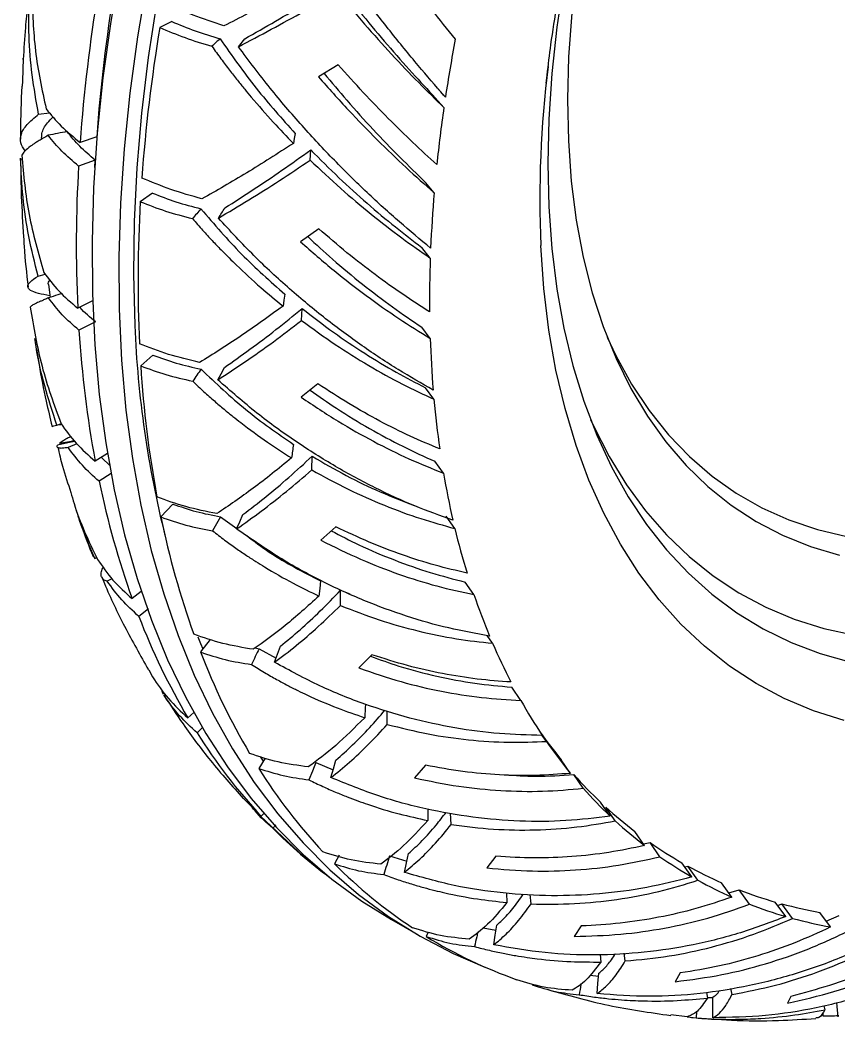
# Model space of a CAD drawing. Header units: millimetres. Extents: x 0 to 597, y 0 to 420.
# Drawn here: x 338.27 to 344.98, y 75.96 to 84.15 of the extents above; entities that cross this region are included whole.
import ezdxf

# ---------------------------------------------------------------- set-up
doc = ezdxf.new("R2010")
doc.units = ezdxf.units.MM

msp = doc.modelspace()

# ---------------------------------------------------------------- linework, layer by layer
at = {"color": 7, "linetype": 'Continuous', "lineweight": 25}
for p, q in [((339.5159, 84.1358), (339.4177, 84.0867)), ((340.0619, 83.9298), (340.1137, 83.9947)), ((338.2999, 83.836), (338.295, 83.6468)), ((338.3007, 83.8267), (338.2999, 83.836)), ((340.8783, 83.7826), (340.717, 83.6836)), ((338.295, 83.6468), (338.2924, 83.6071)), ((342.5812, 83.6312), (342.5895, 83.6977)), ((341.7565, 83.5166), (341.6861, 83.596)), ((341.7439, 83.4313), (341.6736, 83.5113)), ((338.4263, 83.3772), (338.5156, 83.3895)), ((338.9015, 83.1933), (338.7658, 83.1473)), ((340.6491, 83.0019), (340.6533, 83.0857)), ((338.2782, 83.0171), (338.2809, 83.0058)), ((338.8893, 83.0025), (338.7534, 82.9536)), ((338.8861, 82.9429), (338.8893, 83.0025)), ((341.6641, 82.7349), (341.5943, 82.8189)), ((339.3591, 82.7312), (339.2587, 82.6619)), ((340.7194, 82.4392), (340.5698, 82.3336)), ((341.6324, 82.2006), (341.5627, 82.2877)), ((338.4214, 82.0534), (338.4802, 82.0678)), ((338.5064, 81.9837), (338.5199, 81.8789)), ((338.8682, 81.8492), (338.7464, 81.7907)), ((340.5784, 81.6892), (340.5833, 81.7875)), ((338.8924, 81.6778), (338.7565, 81.6099)), ((341.6318, 81.5433), (341.5621, 81.6342)), ((338.3955, 81.5432), (338.3977, 81.5293)), ((339.3622, 81.4066), (339.2618, 81.3182)), ((340.713, 81.1705), (340.5765, 81.0611)), ((341.6625, 81.045), (341.5927, 81.1388)), ((338.5757, 80.8335), (338.6054, 80.8439)), ((338.7385, 80.6804), (338.6688, 80.6503)), ((338.9896, 80.6), (338.8893, 80.5378)), ((339.0109, 80.5013), (338.9399, 80.5692)), ((340.6616, 80.4664), (340.6657, 80.5781)), ((341.7411, 80.4398), (341.6708, 80.5371)), ((339.0203, 80.4364), (338.9218, 80.3734)), ((339.5252, 80.1876), (339.4271, 80.0817)), ((339.9164, 80.0834), (340.0487, 79.9875)), ((341.8338, 79.9872), (341.7629, 80.0872)), ((340.8591, 80.0012), (340.7369, 79.8908)), ((338.8793, 79.7566), (338.8863, 79.7415)), ((338.8863, 79.7415), (338.8973, 79.7464)), ((339.0267, 79.5766), (338.9882, 79.5556)), ((341.99, 79.4457), (341.9182, 79.5488)), ((339.2669, 79.4704), (339.1917, 79.413)), ((340.8972, 79.3572), (340.8987, 79.4812)), ((340.8987, 79.4812), (340.9738, 79.4513)), ((339.3257, 79.3307), (339.2461, 79.2682)), ((339.8303, 79.0793), (339.7513, 78.9765)), ((342.1428, 79.0476), (342.0994, 79.1106)), ((340.1989, 79.0096), (340.2315, 79.0035)), ((340.2315, 79.0035), (340.3697, 78.9247)), ((340.3577, 78.892), (340.4056, 79.0229)), ((341.1548, 78.9539), (341.048, 78.8456)), ((339.3279, 78.8311), (339.3587, 78.7723)), ((342.3736, 78.5805), (342.2996, 78.6886)), ((339.4587, 78.6119), (339.4515, 78.6229)), ((339.6957, 78.482), (339.6479, 78.4382)), ((341.2805, 78.3834), (341.2783, 78.4937)), ((339.7686, 78.3587), (339.7229, 78.3158)), ((342.5835, 78.2446), (342.5496, 78.2942)), ((340.2821, 78.1081), (340.2282, 78.0241)), ((340.2434, 78.1162), (340.2655, 78.0833)), ((340.6956, 78.0726), (340.8367, 78.0113)), ((342.7799, 77.9834), (342.7036, 78.095)), ((341.5945, 78.0491), (341.5037, 77.9458)), ((342.8844, 77.8609), (342.8074, 77.9733)), ((340.1026, 77.7778), (340.2488, 77.6323)), ((343.1055, 77.6327), (343.0273, 77.7464)), ((340.1999, 77.6734), (340.5952, 77.3017)), ((343.1473, 77.5938), (343.0688, 77.7078)), ((340.2692, 77.6544), (340.2488, 77.6323)), ((341.8042, 77.5638), (341.7987, 77.6573)), ((340.3669, 77.5611), (340.343, 77.5346)), ((343.387, 77.3928), (343.3071, 77.5079)), ((343.3772, 77.4069), (343.4319, 77.4166)), ((343.5125, 77.301), (343.4319, 77.4166)), ((340.8859, 77.3134), (340.8483, 77.2429)), ((341.2997, 77.3087), (341.4408, 77.2646)), ((342.1695, 77.3044), (342.0952, 77.2088)), ((343.7744, 77.1354), (343.6923, 77.252)), ((343.716, 77.2182), (343.7409, 77.2247)), ((343.8233, 77.108), (343.7409, 77.2247)), ((344.1016, 76.971), (344.0176, 77.0885)), ((342.2575, 77.0028), (342.2603, 76.9266)), ((344.0778, 77.0042), (344.1608, 77.0296)), ((344.2457, 76.9117), (344.1608, 77.0296)), ((342.458, 76.9144), (342.4499, 76.992)), ((344.5432, 76.8118), (344.4566, 76.9303)), ((344.4774, 76.9019), (344.5115, 76.915)), ((344.5984, 76.7964), (344.5115, 76.915)), ((344.9098, 76.7262), (344.8211, 76.8451)), ((341.3137, 76.7866), (341.5322, 76.6605)), ((344.874, 76.7741), (344.98, 76.8197)), ((341.6153, 76.6843), (341.5997, 76.6483)), ((342.0667, 76.7197), (342.1701, 76.6988)), ((342.8687, 76.7342), (342.8108, 76.6492)), ((343.0231, 76.4998), (343.0286, 76.4392)), ((343.2292, 76.4478), (343.2194, 76.5106)), ((343.6784, 76.3497), (343.6367, 76.2776)), ((342.9402, 76.3318), (343.0104, 76.3247)), ((343.8947, 76.1906), (343.9016, 76.1448)), ((344.1027, 76.1732), (344.0923, 76.222)), ((343.9009, 76.1495), (343.9454, 76.1492)), ((344.583, 76.1583), (344.5568, 76.1014)), ((343.8129, 76.0341), (343.8088, 75.9813)), ((344.8456, 76.0265), (344.8457, 75.9981)), ((344.8553, 76.0811), (344.8623, 76.0491)), ((343.7362, 75.9914), (343.602, 76.0062)), ((343.7365, 75.9916), (343.8088, 75.9813))]:
    msp.add_line(p, q, dxfattribs=at)
at = {"color": 7, "linetype": 'Continuous', "lineweight": 25, "flags": 128}
for points in [[(339.0954, 84.6029), (339.0162, 84.1365), (338.9532, 83.6758), (338.9067, 83.2217), (338.8767, 82.7753), (338.8633, 82.3373), (338.8665, 81.9086), (338.8863, 81.4901), (338.9226, 81.0826), (338.9755, 80.687), (339.0448, 80.3039), (339.1303, 79.9342), (339.2318, 79.5786), (339.3493, 79.2378), (339.4824, 78.9124), (339.6309, 78.6033), (339.7945, 78.3108), (339.9728, 78.0357), (340.1656, 77.7784), (340.3723, 77.5395), (340.5927, 77.3195), (340.8263, 77.1187), (341.0726, 76.9377), (341.3137, 76.7866)], [(339.3139, 84.4768), (339.2346, 84.0103), (339.1717, 83.5496), (339.1252, 83.0956), (339.0952, 82.6491), (339.0818, 82.2111), (339.085, 81.7825), (339.1048, 81.364), (339.1411, 80.9565), (339.194, 80.5608), (339.2632, 80.1777), (339.3487, 79.808), (339.4503, 79.4524), (339.5678, 79.1116), (339.7009, 78.7863), (339.8494, 78.4771), (340.013, 78.1847), (340.1913, 77.9095), (340.3841, 77.6523), (340.5908, 77.4134), (340.8112, 77.1933), (341.0448, 76.9926), (341.2911, 76.8115), (341.5496, 76.6505), (341.8198, 76.5099), (342.0792, 76.3983)], [(342.7263, 84.4753), (342.6687, 84.0895), (342.6274, 83.7101), (342.6026, 83.3382), (342.5943, 82.9748), (342.6025, 82.621), (342.6273, 82.2777), (342.6685, 81.9459), (342.726, 81.6266), (342.7997, 81.3206), (342.8894, 81.0289), (342.9947, 80.7523), (343.1155, 80.4915), (343.2513, 80.2472), (343.4018, 80.0203), (343.5666, 79.8113), (343.7451, 79.6208), (343.9369, 79.4493), (344.1415, 79.2974), (344.3581, 79.1655), (344.5864, 79.0539), (344.8255, 78.9629), (345.0749, 78.8929)], [(339.3934, 84.301), (339.3222, 83.8405), (339.2673, 83.3862), (339.2289, 82.939), (339.2071, 82.4998), (339.2018, 82.0694), (339.2132, 81.6488)], [(342.7904, 84.2059), (342.7645, 83.8479), (342.7553, 83.4984), (342.7627, 83.1585), (342.7869, 82.8293), (342.8277, 82.5117), (342.885, 82.2069), (342.9587, 81.9157), (343.0484, 81.6391), (343.1539, 81.378), (343.2749, 81.1331), (343.411, 80.9052), (343.5617, 80.6952), (343.7266, 80.5035), (343.9052, 80.3309), (344.0969, 80.1778), (344.3012, 80.0448), (344.5172, 79.9322), (344.7445, 79.8405), (344.9822, 79.7698)], [(340.5263, 83.2198), (340.519, 83.1792), (340.5118, 83.1385)], [(345.022, 78.4153), (344.7708, 78.4958), (344.5301, 78.5971), (344.3005, 78.719), (344.0826, 78.861), (343.8771, 79.0229), (343.6845, 79.2041), (343.5052, 79.4042), (343.3399, 79.6227), (343.1889, 79.8589), (343.0526, 80.1123), (342.9314, 80.3821), (342.8257, 80.6676), (342.7357, 80.968), (342.6616, 81.2826), (342.6037, 81.6105), (342.5622, 81.9508), (342.537, 82.3026), (342.537, 82.3026)], [(340.4423, 81.9038), (340.4345, 81.8555), (340.4268, 81.8072)], [(343.0813, 81.5517), (343.1512, 81.4032), (343.2799, 81.1693), (343.4235, 80.953), (343.5815, 80.7548), (343.7535, 80.5755), (343.9388, 80.4155), (344.1369, 80.2755), (344.3471, 80.1559), (344.5688, 80.0569), (344.8013, 79.9791), (345.0438, 79.9225)], [(339.8928, 81.2039), (339.9198, 81.2542), (339.9468, 81.3045)], [(342.9438, 80.8789), (342.9679, 80.8264), (343.0958, 80.5775), (343.2385, 80.3455), (343.3956, 80.1311), (343.5666, 79.935), (343.7511, 79.7576), (343.9485, 79.5996), (344.1583, 79.4613), (344.3799, 79.3432), (344.6125, 79.2456), (344.8556, 79.1688), (345.1085, 79.113)], [(338.7224, 80.6996), (338.6647, 80.6871), (338.5821, 80.6693)], [(338.597, 80.6851), (338.6798, 80.6997), (338.7173, 80.7063)], [(339.9164, 80.0834), (339.8831, 80.026), (339.8497, 79.9686)], [(340.0472, 79.9841), (340.0731, 80.0424), (340.0991, 80.1007)], [(340.7335, 79.5583), (340.7275, 79.4963), (340.7214, 79.4343)], [(339.7291, 79.1012), (339.7516, 79.0457), (339.7697, 79.0025)], [(340.6956, 78.0726), (340.6676, 78.0014), (340.6396, 77.9301)], [(340.8185, 77.9489), (340.8394, 78.0205), (340.8604, 78.0921)], [(341.4205, 77.1732), (341.4375, 77.2498), (341.4545, 77.3265)], [(342.152, 76.5799), (342.1643, 76.6604), (342.1765, 76.741)], [(342.9989, 76.1806), (343.0055, 76.2638), (343.0122, 76.3469)], [(343.9445, 75.9831), (343.945, 76.0675), (343.9454, 76.152)], [(344.9705, 75.9912), (344.9642, 76.0756), (344.9618, 76.1086)]]:
    msp.add_lwpolyline(points, dxfattribs=at)
at = {"color": 7, "linetype": 'Continuous', "lineweight": 25}
for centre, radius, start, end in [((352.357, 82.1531), 13.6275, 170.60173, 175.81626), ((352.3011, 82.2131), 13.4354, 170.60186, 175.816), ((352.8623, 81.8614), 13.6275, 170.60173, 175.81626), ((354.5146, 81.5835), 12.9037, 169.24598, 171.38409), ((351.2967, 82.6789), 8.7677, 172.8553, 182.45987), ((353.6186, 81.7158), 11.998, 171.77966, 174.02408), ((349.9835, 82.3045), 11.2489, 176.69183, 182.61796), ((350.4888, 82.0128), 11.2489, 176.69183, 182.61796), ((352.4644, 81.8248), 10.8386, 175.18334, 177.58445), ((351.5526, 81.8598), 9.926, 178.03267, 180.57883), ((347.7571, 82.18), 9.0186, 183.62409, 190.49148), ((347.7246, 81.9959), 8.5185, 182.3354, 194.03372), ((350.4201, 81.8352), 8.7932, 181.90212, 184.6637), ((348.2624, 81.8883), 9.0186, 183.62409, 190.49148), ((349.5962, 81.764), 7.9661, 185.17871, 188.12717), ((345.8807, 81.8108), 7.1058, 191.67058, 199.72135), ((348.6161, 81.6109), 6.974, 189.66721, 192.88994), ((346.386, 81.5191), 7.1058, 191.67058, 199.72135), ((347.9397, 81.4524), 6.2793, 193.49416, 196.94913), ((347.1874, 81.211), 5.489, 198.76035, 202.53962), ((344.4846, 81.2918), 5.6158, 201.12049, 210.53969), ((344.9899, 81.0001), 5.6158, 201.12049, 210.53969), ((346.6946, 81.0034), 4.9543, 203.25135, 207.29825), ((346.1958, 80.7351), 4.3877, 209.41061, 213.80026), ((343.6126, 80.7644), 4.5963, 212.19055, 222.95679), ((345.8012, 80.627), 4.0008, 215.22512, 219.26268), ((345.905, 80.5376), 4.0361, 214.61841, 219.25995), ((344.1179, 80.4727), 4.5963, 212.19055, 222.95679), ((345.5635, 80.425), 3.6888, 221.65488, 226.56316), ((345.6574, 80.3276), 3.7113, 221.65414, 226.56122), ((345.4482, 80.302), 3.5201, 227.47377, 232.5381), ((345.541, 80.2038), 3.5415, 227.475, 232.53825), ((343.2382, 80.4167), 4.0851, 224.8697, 233.58575), ((345.3899, 80.2245), 3.4232, 235.11041, 240.26855), ((345.4831, 80.1269), 3.4451, 235.11124, 240.26644), ((343.721, 80.0998), 4.0514, 224.84147, 236.55351), ((345.3945, 80.2346), 3.4342, 241.21572, 246.36194), ((345.4834, 80.1287), 3.4468, 241.20874, 246.36625), ((345.4407, 80.3515), 3.56, 248.92942, 253.95287), ((345.5326, 80.2523), 3.5799, 248.93051, 253.9552), ((345.4888, 80.5272), 3.7421, 254.86018, 259.72125), ((345.5807, 80.4273), 3.7614, 254.86064, 259.72502), ((343.6713, 80.0366), 3.9714, 238.5578, 250.42603)]:
    msp.add_arc(centre, radius, start, end, dxfattribs=at)
for points, knots in [([(342.5895, 83.6977), (342.5992, 83.7807), (342.6218, 83.9723), (342.671, 84.28), (342.735, 84.6186), (342.8114, 84.9621), (342.8994, 85.3092), (342.999, 85.6589), (343.1099, 86.0099), (343.2315, 86.3611), (343.3634, 86.7107), (343.5042, 87.0561), (343.6516, 87.3927), (343.8005, 87.7111), (343.9361, 87.9847), (344.0614, 88.2258), (344.1867, 88.4585), (344.2794, 88.6211), (344.3295, 88.7092)], [0, 0, 0, 0, 0.052531, 0.121296, 0.190146, 0.25906, 0.328004, 0.396936, 0.465791, 0.534475, 0.602843, 0.670613, 0.737207, 0.801118, 0.859235, 0.900416, 0.946044, 1, 1, 1, 1]), ([(341.7437, 83.5315), (341.6745, 83.6115), (341.5314, 83.7769), (341.3042, 84.0552), (341.0702, 84.3566), (340.8367, 84.6772), (340.6042, 85.0176), (340.4568, 85.2598), (340.3819, 85.3828)], [0, 0, 0, 0, 0.158, 0.326625, 0.494358, 0.660057, 0.827342, 1, 1, 1, 1]), ([(341.0152, 85.0848), (341.0866, 84.982), (341.2266, 84.7804), (341.4363, 84.4988), (341.6411, 84.2338), (341.772, 84.0721), (341.8375, 83.9912)], [0, 0, 0, 0, 0.255317, 0.500298, 0.75016, 1, 1, 1, 1]), ([(340.7505, 84.5324), (340.6122, 84.4552), (340.3353, 84.3005), (340.0734, 84.1668), (339.9424, 84.0998)], [0, 0, 0, 0, 0.4995731, 1, 1, 1, 1]), ([(340.0619, 83.9298), (340.1511, 83.9768), (340.328, 84.0697), (340.6001, 84.2198), (340.7821, 84.3262), (340.8725, 84.379)], [0, 0, 0, 0, 0.339381, 0.6723349, 1, 1, 1, 1]), ([(340.1137, 83.9947), (340.1973, 84.0423), (340.3631, 84.1365), (340.6184, 84.2878), (340.7894, 84.3946), (340.8742, 84.4476)], [0, 0, 0, 0, 0.339023, 0.671989, 1, 1, 1, 1]), ([(340.8725, 84.379), (340.9465, 84.2898), (341.0941, 84.1118), (341.3175, 83.8648), (341.5361, 83.6353), (341.6756, 83.4983), (341.7439, 83.4313)], [0, 0, 0, 0, 0.25064, 0.500173, 0.755314, 1, 1, 1, 1]), ([(340.8742, 84.4476), (340.9422, 84.3603), (341.0779, 84.1858), (341.283, 83.9425), (341.4836, 83.7153), (341.6111, 83.5783), (341.6736, 83.5113)], [0, 0, 0, 0, 0.250452, 0.500002, 0.755257, 1, 1, 1, 1]), ([(338.4263, 83.3772), (338.4068, 83.4846), (338.3682, 83.6974), (338.343, 84.0161), (338.3469, 84.2258), (338.3489, 84.3298)], [0, 0, 0, 0, 0.339375, 0.672335, 1, 1, 1, 1]), ([(338.3724, 84.3735), (338.3768, 84.2142), (338.3856, 83.8953), (338.4539, 83.579), (338.488, 83.4207)], [0, 0, 0, 0, 0.499581, 1, 1, 1, 1]), ([(338.3355, 84.2731), (338.3292, 84.2112), (338.3139, 84.0616), (338.3055, 83.9136), (338.3006, 83.8267)], [0, 0, 0, 0, 0.4134715, 1, 1, 1, 1]), ([(339.9424, 84.0998), (339.8569, 84.1286), (339.6854, 84.1862), (339.5303, 84.2549), (339.4525, 84.2894)], [0, 0, 0, 0, 0.498258, 1, 1, 1, 1]), ([(339.5159, 84.1358), (339.5787, 84.1096), (339.7043, 84.0572), (339.8423, 84.0154), (339.9113, 83.9945)], [0, 0, 0, 0, 0.49999, 1, 1, 1, 1]), ([(339.4177, 84.0867), (339.4855, 84.0583), (339.6211, 84.0015), (339.7701, 83.956), (339.8445, 83.9333)], [0, 0, 0, 0, 0.5003625, 1, 1, 1, 1]), ([(339.9113, 83.9945), (339.9002, 83.9843), (339.8779, 83.9639), (339.8557, 83.9435), (339.8445, 83.9333)], [0, 0, 0, 0, 0.500001, 1, 1, 1, 1]), ([(339.9113, 83.9945), (340.0083, 83.8571), (340.2021, 83.5823), (340.4183, 83.3406), (340.5263, 83.2198)], [0, 0, 0, 0, 0.499985, 1, 1, 1, 1]), ([(339.8445, 83.9333), (339.8692, 83.899), (339.9166, 83.8331), (339.9867, 83.7407), (340.0515, 83.658), (340.1109, 83.5847), (340.2076, 83.4686), (340.3395, 83.3178), (340.4566, 83.1959), (340.5118, 83.1385)], [0, 0, 0, 0, 0.120096, 0.230134, 0.330168, 0.420239, 0.500393, 0.764719, 1, 1, 1, 1]), ([(341.6355, 82.2816), (341.5508, 82.3515), (341.3811, 82.4916), (341.1157, 82.7333), (340.8482, 82.996), (340.5817, 83.2815), (340.3164, 83.5903), (340.1476, 83.8155), (340.0619, 83.9298)], [0, 0, 0, 0, 0.166042, 0.333059, 0.499189, 0.6633, 0.828994, 1, 1, 1, 1]), ([(341.6858, 82.965), (341.6211, 83.0243), (341.4916, 83.1431), (341.2894, 83.3414), (341.0844, 83.5527), (340.947, 83.706), (340.8783, 83.7826)], [0, 0, 0, 0, 0.249917, 0.499821, 0.749981, 1, 1, 1, 1]), ([(340.717, 83.6836), (340.7989, 83.5914), (340.9594, 83.4107), (341.2003, 83.1645), (341.4363, 82.937), (341.5882, 82.8022), (341.6641, 82.7349)], [0, 0, 0, 0, 0.255322, 0.500306, 0.750162, 1, 1, 1, 1]), ([(340.7626, 83.7116), (340.8245, 83.6374), (340.9589, 83.4764), (341.1675, 83.2484), (341.385, 83.0222), (341.5245, 82.8866), (341.5943, 82.8189)], [0, 0, 0, 0, 0.219223, 0.475959, 0.737982, 1, 1, 1, 1]), ([(338.2889, 83.6072), (338.283, 83.4821), (338.2761, 83.3365), (338.278, 83.194), (338.2783, 83.1738)], [0, 0, 0, 0, 0.858538, 1, 1, 1, 1]), ([(338.488, 83.4207), (338.5266, 83.3734), (338.604, 83.2786), (338.7118, 83.1911), (338.7658, 83.1473)], [0, 0, 0, 0, 0.498255, 1, 1, 1, 1]), ([(338.3158, 83.0774), (338.3012, 83.0997), (338.2714, 83.145), (338.279, 83.216), (338.3233, 83.2921), (338.3916, 83.3485), (338.4263, 83.3772)], [0, 0, 0, 0, 0.24078, 0.489577, 0.740758, 1, 1, 1, 1]), ([(338.4512, 83.1723), (338.4509, 83.1884), (338.4504, 83.2315), (338.4814, 83.2917), (338.5285, 83.3389), (338.5453, 83.3557)], [0, 0, 0, 0, 0.277657, 0.743628, 1, 1, 1, 1]), ([(338.6591, 83.2359), (338.6334, 83.2307), (338.582, 83.2204), (338.5306, 83.2101), (338.5049, 83.2049)], [0, 0, 0, 0, 0.5000004, 1, 1, 1, 1]), ([(338.8893, 83.0025), (338.8455, 83.0393), (338.7581, 83.113), (338.6921, 83.1949), (338.6591, 83.2359)], [0, 0, 0, 0, 0.5, 1, 1, 1, 1]), ([(338.5049, 83.2049), (338.4909, 83.1971), (338.4642, 83.1821), (338.4304, 83.1619), (338.4024, 83.1443), (338.3795, 83.1291), (338.3464, 83.1055), (338.3106, 83.0758), (338.2948, 83.053), (338.2874, 83.0422)], [0, 0, 0, 0, 0.120096, 0.230145, 0.33017, 0.420233, 0.500392, 0.764722, 1, 1, 1, 1]), ([(338.7534, 82.9536), (338.7061, 82.9934), (338.6117, 83.0728), (338.5405, 83.1609), (338.5049, 83.2049)], [0, 0, 0, 0, 0.500372, 1, 1, 1, 1]), ([(340.5118, 83.1385), (340.3831, 83.056), (340.1255, 82.8908), (339.8842, 82.7533), (339.7634, 82.6845)], [0, 0, 0, 0, 0.499578, 1, 1, 1, 1]), ([(339.9517, 82.611), (340.0285, 82.6599), (340.1807, 82.7569), (340.4164, 82.9156), (340.5747, 83.0293), (340.6533, 83.0857)], [0, 0, 0, 0, 0.339016, 0.671987, 1, 1, 1, 1]), ([(340.6533, 83.0857), (340.7304, 83.0085), (340.8843, 82.8543), (341.1172, 82.6451), (341.3454, 82.4537), (341.4913, 82.3423), (341.5627, 82.2877)], [0, 0, 0, 0, 0.2504488, 0.4999974, 0.7552539, 1, 1, 1, 1]), ([(338.4214, 82.0534), (338.3944, 82.1609), (338.3408, 82.3739), (338.2936, 82.6966), (338.2833, 82.9108), (338.2782, 83.0171)], [0, 0, 0, 0, 0.3393752, 0.6723363, 1, 1, 1, 1]), ([(338.2785, 83.0058), (338.2796, 82.9049), (338.282, 82.692), (338.2957, 82.484), (338.3029, 82.3746)], [0, 0, 0, 0, 0.473807, 1, 1, 1, 1]), ([(338.2874, 83.0422), (338.3026, 82.88), (338.3331, 82.5553), (338.4236, 82.2396), (338.4689, 82.0816)], [0, 0, 0, 0, 0.4995751, 1, 1, 1, 1]), ([(339.8978, 82.5278), (339.9801, 82.5763), (340.1433, 82.6726), (340.3956, 82.8312), (340.5651, 82.9453), (340.6491, 83.0019)], [0, 0, 0, 0, 0.33938, 0.672335, 1, 1, 1, 1]), ([(340.6491, 83.0019), (340.7324, 82.9234), (340.8987, 82.7668), (341.1503, 82.5559), (341.3969, 82.3643), (341.555, 82.2544), (341.6324, 82.2006)], [0, 0, 0, 0, 0.250636, 0.500175, 0.755311, 1, 1, 1, 1]), ([(339.7634, 82.6845), (339.6774, 82.7091), (339.5048, 82.7586), (339.3492, 82.8232), (339.2711, 82.8556)], [0, 0, 0, 0, 0.498255, 1, 1, 1, 1]), ([(339.2587, 82.6619), (339.3265, 82.6352), (339.4622, 82.5818), (339.6113, 82.5427), (339.6858, 82.5232)], [0, 0, 0, 0, 0.500364, 1, 1, 1, 1]), ([(339.3591, 82.7312), (339.4219, 82.7066), (339.5476, 82.6573), (339.6857, 82.6214), (339.7548, 82.6034)], [0, 0, 0, 0, 0.499991, 1, 1, 1, 1]), ([(339.7548, 82.6034), (339.7433, 82.59), (339.7203, 82.5633), (339.6973, 82.5365), (339.6858, 82.5232)], [0, 0, 0, 0, 0.4999837, 1, 1, 1, 1]), ([(339.7548, 82.6034), (339.8637, 82.4767), (340.0817, 82.2233), (340.3221, 82.0103), (340.4423, 81.9038)], [0, 0, 0, 0, 0.499987, 1, 1, 1, 1]), ([(339.8978, 82.5278), (339.9068, 82.5416), (339.9247, 82.5694), (339.9427, 82.5971), (339.9517, 82.611)], [0, 0, 0, 0, 0.499993, 1, 1, 1, 1]), ([(339.6858, 82.5232), (339.7134, 82.4913), (339.7664, 82.4304), (339.8446, 82.3456), (339.9168, 82.2701), (339.9828, 82.2036), (340.0902, 82.0988), (340.2364, 81.964), (340.3658, 81.8574), (340.4268, 81.8072)], [0, 0, 0, 0, 0.120096, 0.23014, 0.330165, 0.420229, 0.500388, 0.764718, 1, 1, 1, 1]), ([(341.656, 81.1202), (341.5613, 81.1741), (341.3714, 81.2821), (341.0752, 81.4784), (340.7769, 81.6986), (340.4796, 81.9453), (340.1833, 82.2184), (339.9939, 82.4236), (339.8978, 82.5278)], [0, 0, 0, 0, 0.166043, 0.333055, 0.499188, 0.663303, 0.828992, 1, 1, 1, 1]), ([(341.627, 81.7595), (341.554, 81.8064), (341.408, 81.9002), (341.1808, 82.0631), (340.9507, 82.2405), (340.7965, 82.373), (340.7194, 82.4392)], [0, 0, 0, 0, 0.249917, 0.499819, 0.749983, 1, 1, 1, 1]), ([(338.3029, 82.3746), (338.3042, 82.3487), (338.3115, 82.21), (338.327, 82.0754), (338.3396, 81.9659)], [0, 0, 0, 0, 0.186502, 1, 1, 1, 1]), ([(340.5698, 82.3336), (340.6615, 82.2533), (340.8412, 82.096), (341.111, 81.8887), (341.3756, 81.7018), (341.5464, 81.5962), (341.6318, 81.5433)], [0, 0, 0, 0, 0.255319, 0.500305, 0.750161, 1, 1, 1, 1]), ([(340.6297, 82.3759), (340.6971, 82.3134), (340.8462, 82.175), (341.0789, 81.9839), (341.3247, 81.7962), (341.483, 81.6882), (341.5621, 81.6342)], [0, 0, 0, 0, 0.213034, 0.471801, 0.7359, 1, 1, 1, 1]), ([(338.4689, 82.0816), (338.5074, 82.0305), (338.5847, 81.9279), (338.6924, 81.8365), (338.7464, 81.7907)], [0, 0, 0, 0, 0.498256, 1, 1, 1, 1]), ([(338.5182, 81.8921), (338.485, 81.8983), (338.4142, 81.9115), (338.3547, 81.9352), (338.3311, 81.9652), (338.3478, 82.0022), (338.3966, 82.0361), (338.4214, 82.0534)], [0, 0, 0, 0, 0.180045, 0.384288, 0.586055, 0.789759, 1, 1, 1, 1]), ([(338.5068, 81.9837), (338.5065, 81.9841), (338.5003, 81.9948), (338.5095, 82.0082), (338.5183, 82.0211)], [0, 0, 0, 0, 0.037141, 1, 1, 1, 1]), ([(338.5066, 81.8747), (338.4955, 81.8698), (338.4741, 81.8605), (338.448, 81.8489), (338.4268, 81.8395), (338.4102, 81.8318), (338.3871, 81.8207), (338.3645, 81.8087), (338.3599, 81.8024), (338.3577, 81.7994)], [0, 0, 0, 0, 0.120104, 0.230146, 0.330173, 0.420238, 0.500402, 0.764724, 1, 1, 1, 1]), ([(338.6158, 81.9094), (338.6051, 81.906), (338.5687, 81.8944), (338.5323, 81.8828), (338.5066, 81.8747)], [0, 0, 0, 0, 0.2937216, 1, 1, 1, 1]), ([(338.7565, 81.6099), (338.7091, 81.6512), (338.6144, 81.7337), (338.5425, 81.8277), (338.5066, 81.8747)], [0, 0, 0, 0, 0.500371, 1, 1, 1, 1]), ([(338.3577, 81.7994), (338.3848, 81.6367), (338.4391, 81.311), (338.5529, 81.0004), (338.6099, 80.8449)], [0, 0, 0, 0, 0.499571, 1, 1, 1, 1]), ([(338.8924, 81.6778), (338.8468, 81.7152), (338.8001, 81.7536), (338.7642, 81.7976), (338.7632, 81.7988)], [0, 0, 0, 0, 0.9739802, 1, 1, 1, 1]), ([(340.4268, 81.8072), (340.3089, 81.7218), (340.0731, 81.5509), (339.8539, 81.4139), (339.7442, 81.3454)], [0, 0, 0, 0, 0.499572, 1, 1, 1, 1]), ([(339.9468, 81.3045), (340.0162, 81.3533), (340.1537, 81.45), (340.3676, 81.6116), (340.5118, 81.7291), (340.5833, 81.7875)], [0, 0, 0, 0, 0.339024, 0.671992, 1, 1, 1, 1]), ([(340.5833, 81.7875), (340.6689, 81.7214), (340.8396, 81.5895), (341.0979, 81.4173), (341.351, 81.2645), (341.5133, 81.1801), (341.5927, 81.1388)], [0, 0, 0, 0, 0.250451, 0.499997, 0.755247, 1, 1, 1, 1]), ([(339.8928, 81.2039), (339.9677, 81.2526), (340.116, 81.3491), (340.3463, 81.5116), (340.5014, 81.6303), (340.5784, 81.6892)], [0, 0, 0, 0, 0.33938, 0.672336, 1, 1, 1, 1]), ([(340.5784, 81.6892), (340.6702, 81.6225), (340.8535, 81.4893), (341.1307, 81.3173), (341.4025, 81.1662), (341.5771, 81.0848), (341.6625, 81.045)], [0, 0, 0, 0, 0.250635, 0.500174, 0.755309, 1, 1, 1, 1]), ([(338.5757, 80.8335), (338.541, 80.9397), (338.4723, 81.1501), (338.4161, 81.3887), (338.3989, 81.5202), (338.3958, 81.5433)], [0, 0, 0, 0, 0.456744, 0.904846, 1, 1, 1, 1]), ([(338.4093, 81.4562), (338.4158, 81.4137), (338.438, 81.2685), (338.4808, 81.0579), (338.5198, 80.891), (338.5358, 80.8227)], [0, 0, 0, 0, 0.196777, 0.671008, 1, 1, 1, 1]), ([(339.7442, 81.3454), (339.6581, 81.3662), (339.4854, 81.4079), (339.3298, 81.4686), (339.2517, 81.499)], [0, 0, 0, 0, 0.498256, 1, 1, 1, 1]), ([(339.3622, 81.4066), (339.4249, 81.3834), (339.5502, 81.3369), (339.6877, 81.3064), (339.7565, 81.2912)], [0, 0, 0, 0, 0.499991, 1, 1, 1, 1]), ([(339.2618, 81.3182), (339.3295, 81.2931), (339.4649, 81.2428), (339.6133, 81.2095), (339.6875, 81.1929)], [0, 0, 0, 0, 0.500364, 1, 1, 1, 1]), ([(339.7565, 81.2912), (339.745, 81.2748), (339.722, 81.2421), (339.699, 81.2093), (339.6875, 81.1929)], [0, 0, 0, 0, 0.499984, 1, 1, 1, 1]), ([(339.7565, 81.2912), (339.8769, 81.1768), (340.1179, 80.948), (340.3805, 80.7662), (340.5118, 80.6754)], [0, 0, 0, 0, 0.499985, 1, 1, 1, 1]), ([(339.6875, 81.1929), (339.718, 81.1641), (339.7763, 81.1088), (339.8621, 81.0326), (339.9413, 80.9652), (340.0135, 80.9063), (340.1308, 80.814), (340.2903, 80.6969), (340.4309, 80.6068), (340.4971, 80.5644)], [0, 0, 0, 0, 0.120104, 0.230141, 0.330168, 0.420233, 0.500397, 0.76472, 1, 1, 1, 1]), ([(341.8178, 80.0551), (341.7144, 80.0922), (341.5069, 80.1665), (341.1836, 80.3149), (340.8577, 80.4898), (340.5325, 80.6945), (340.2076, 80.9285), (339.9989, 81.1112), (339.8928, 81.2039)], [0, 0, 0, 0, 0.166038, 0.333055, 0.499186, 0.663299, 0.82899, 1, 1, 1, 1]), ([(340.6498, 81.1199), (340.7215, 81.0691), (340.8835, 80.9543), (341.1375, 80.8019), (341.4085, 80.6554), (341.5834, 80.5765), (341.6708, 80.5371)], [0, 0, 0, 0, 0.207023, 0.467767, 0.733884, 1, 1, 1, 1]), ([(341.71, 80.6379), (341.6298, 80.6716), (341.4692, 80.7392), (341.2197, 80.8643), (340.9671, 81.0055), (340.7977, 81.1156), (340.713, 81.1705)], [0, 0, 0, 0, 0.249922, 0.499821, 0.749992, 1, 1, 1, 1]), ([(340.5765, 81.0611), (340.6771, 80.9937), (340.8744, 80.8618), (341.17, 80.6961), (341.46, 80.5525), (341.6474, 80.4773), (341.7411, 80.4398)], [0, 0, 0, 0, 0.25532, 0.500299, 0.750157, 1, 1, 1, 1]), ([(338.5401, 80.8237), (338.5389, 80.8231), (338.5337, 80.8209), (338.5575, 80.8281), (338.5757, 80.8335)], [0, 0, 0, 0, 0.235767, 1, 1, 1, 1]), ([(338.5918, 80.8379), (338.5917, 80.8379), (338.5878, 80.8362), (338.5944, 80.8374), (338.6073, 80.8392), (338.6093, 80.8395)], [0, 0, 0, 0, 0.010364, 0.8462476, 1, 1, 1, 1]), ([(338.6099, 80.8449), (338.6489, 80.7902), (338.727, 80.6804), (338.8351, 80.5855), (338.8893, 80.5378)], [0, 0, 0, 0, 0.498255, 1, 1, 1, 1]), ([(338.597, 80.6851), (338.6108, 80.6962), (338.6313, 80.7126), (338.6759, 80.7342), (338.6902, 80.7412)], [0, 0, 0, 0, 0.678183, 1, 1, 1, 1]), ([(338.6688, 80.6503), (338.6602, 80.6487), (338.6439, 80.6457), (338.6248, 80.6436), (338.61, 80.643), (338.5991, 80.6436), (338.585, 80.646), (338.5743, 80.6528), (338.5796, 80.664), (338.5821, 80.6693)], [0, 0, 0, 0, 0.120102, 0.230145, 0.330171, 0.42024, 0.500403, 0.764724, 1, 1, 1, 1]), ([(338.5832, 80.6526), (338.5953, 80.6004), (338.6251, 80.4723), (338.6661, 80.3531), (338.6904, 80.2825)], [0, 0, 0, 0, 0.407237, 1, 1, 1, 1]), ([(338.9218, 80.3734), (338.8741, 80.4161), (338.7786, 80.5014), (338.7054, 80.6007), (338.6688, 80.6503)], [0, 0, 0, 0, 0.50037, 1, 1, 1, 1]), ([(340.5118, 80.6754), (340.5093, 80.6569), (340.5044, 80.6199), (340.4995, 80.5829), (340.4971, 80.5644)], [0, 0, 0, 0, 0.49998, 1, 1, 1, 1]), ([(340.4971, 80.5644), (340.3911, 80.4785), (340.179, 80.3066), (339.9832, 80.1747), (339.8853, 80.1087)], [0, 0, 0, 0, 0.499569, 1, 1, 1, 1]), ([(340.0991, 80.1007), (340.1607, 80.1478), (340.2826, 80.2413), (340.4731, 80.4012), (340.6018, 80.5195), (340.6657, 80.5781)], [0, 0, 0, 0, 0.339011, 0.67198, 1, 1, 1, 1]), ([(340.6657, 80.5781), (340.7588, 80.5242), (340.9446, 80.4164), (341.2248, 80.2822), (341.4074, 80.211), (341.4993, 80.1752)], [0, 0, 0, 0, 0.332814, 0.664416, 1, 1, 1, 1]), ([(340.0472, 79.9841), (340.114, 80.0314), (340.2465, 80.1252), (340.4531, 80.2868), (340.5925, 80.4068), (340.6616, 80.4664)], [0, 0, 0, 0, 0.339387, 0.672342, 1, 1, 1, 1]), ([(340.6616, 80.4664), (340.7611, 80.4122), (340.9597, 80.304), (341.2593, 80.1729), (341.5529, 80.0642), (341.7415, 80.0125), (341.8338, 79.9872)], [0, 0, 0, 0, 0.250634, 0.5001766, 0.7553096, 1, 1, 1, 1]), ([(338.6905, 80.2826), (338.6987, 80.2523), (338.7499, 80.0622), (338.836, 79.8842), (338.9085, 79.7346)], [0, 0, 0, 0, 0.1590831, 1, 1, 1, 1]), ([(339.8853, 80.1087), (339.7996, 80.1259), (339.6277, 80.1604), (339.4725, 80.2175), (339.3946, 80.2461)], [0, 0, 0, 0, 0.498255, 1, 1, 1, 1]), ([(338.8863, 79.7415), (338.8414, 79.8442), (338.7824, 79.9791), (338.741, 80.1202), (338.7312, 80.1539)], [0, 0, 0, 0, 0.761471, 1, 1, 1, 1]), ([(339.5252, 80.1876), (339.5875, 80.1657), (339.7121, 80.1218), (339.8483, 80.0962), (339.9164, 80.0834)], [0, 0, 0, 0, 0.4999917, 1, 1, 1, 1]), ([(338.7668, 80.04), (338.7689, 80.0336), (338.8014, 79.9373), (338.8368, 79.8416), (338.8734, 79.7553), (338.8739, 79.7543)], [0, 0, 0, 0, 0.065666, 0.988465, 1, 1, 1, 1]), ([(339.4271, 80.0817), (339.4945, 80.058), (339.6291, 80.0105), (339.7762, 79.9825), (339.8497, 79.9686)], [0, 0, 0, 0, 0.500362, 1, 1, 1, 1]), ([(339.8497, 79.9686), (339.8827, 79.943), (339.9461, 79.894), (340.039, 79.8272), (340.1245, 79.7687), (340.2024, 79.718), (340.3287, 79.6393), (340.5001, 79.5411), (340.6506, 79.4685), (340.7214, 79.4343)], [0, 0, 0, 0, 0.120102, 0.23014, 0.330166, 0.420235, 0.500398, 0.76472, 1, 1, 1, 1]), ([(342.1177, 79.107), (342.007, 79.1268), (341.785, 79.1666), (341.4387, 79.2655), (341.089, 79.3931), (340.7392, 79.5536), (340.3888, 79.7459), (340.1622, 79.9039), (340.0472, 79.9841)], [0, 0, 0, 0, 0.16604, 0.333057, 0.499187, 0.663304, 0.828995, 1, 1, 1, 1]), ([(340.8223, 79.968), (340.8973, 79.9287), (341.0701, 79.8381), (341.342, 79.7254), (341.6348, 79.6219), (341.8238, 79.5732), (341.9182, 79.5488)], [0, 0, 0, 0, 0.201207, 0.463867, 0.731931, 1, 1, 1, 1]), ([(341.9332, 79.6218), (341.8468, 79.6421), (341.674, 79.6825), (341.4054, 79.7685), (341.1332, 79.8718), (340.9504, 79.9581), (340.8591, 80.0012)], [0, 0, 0, 0, 0.249919, 0.499816, 0.749984, 1, 1, 1, 1]), ([(340.1294, 79.9289), (340.1907, 79.8827), (340.3838, 79.7374), (340.5917, 79.6309), (340.7335, 79.5583)], [0, 0, 0, 0, 0.317667, 1, 1, 1, 1]), ([(340.7369, 79.8908), (340.8455, 79.8372), (341.0583, 79.7321), (341.3764, 79.61), (341.688, 79.5112), (341.8893, 79.4675), (341.99, 79.4457)], [0, 0, 0, 0, 0.25532, 0.500299, 0.75016, 1, 1, 1, 1]), ([(338.9085, 79.7346), (338.9483, 79.6767), (339.0281, 79.5605), (339.1371, 79.4623), (339.1917, 79.413)], [0, 0, 0, 0, 0.498256, 1, 1, 1, 1]), ([(338.9882, 79.5556), (338.982, 79.5576), (338.9702, 79.5613), (338.9575, 79.5694), (338.9484, 79.5782), (338.9425, 79.5875), (338.9363, 79.6042), (338.9359, 79.6308), (338.9496, 79.6601), (338.956, 79.6739)], [0, 0, 0, 0, 0.120105, 0.230147, 0.330172, 0.420239, 0.5004, 0.764728, 1, 1, 1, 1]), ([(338.9424, 79.5914), (338.9497, 79.5734), (339.007, 79.4329), (339.131, 79.1753), (339.2592, 78.9477), (339.3256, 78.8299)], [0, 0, 0, 0, 0.066181, 0.516709, 1, 1, 1, 1]), ([(339.2461, 79.2682), (339.1977, 79.3121), (339.1011, 79.3998), (339.0258, 79.5037), (338.9882, 79.5556)], [0, 0, 0, 0, 0.5003701, 1, 1, 1, 1]), ([(340.4056, 79.0229), (340.459, 79.067), (340.5649, 79.1544), (340.7308, 79.3081), (340.843, 79.4238), (340.8987, 79.4812)], [0, 0, 0, 0, 0.339014, 0.67198, 1, 1, 1, 1]), ([(340.7214, 79.4343), (340.6281, 79.3503), (340.4412, 79.1823), (340.2697, 79.0597), (340.1838, 78.9984)], [0, 0, 0, 0, 0.499576, 1, 1, 1, 1]), ([(340.3577, 78.892), (340.4163, 78.9364), (340.5323, 79.0245), (340.7138, 79.1805), (340.8364, 79.2987), (340.8972, 79.3572)], [0, 0, 0, 0, 0.339378, 0.672334, 1, 1, 1, 1]), ([(340.8972, 79.3572), (341.0033, 79.3161), (341.2151, 79.2341), (341.5335, 79.1452), (341.8451, 79.0799), (342.0449, 79.0582), (342.1428, 79.0476)], [0, 0, 0, 0, 0.250635, 0.500174, 0.755311, 1, 1, 1, 1]), ([(340.1838, 78.9984), (340.099, 79.0124), (339.9289, 79.0405), (339.7745, 79.0943), (339.697, 79.1213)], [0, 0, 0, 0, 0.498256, 1, 1, 1, 1]), ([(339.7513, 78.9765), (339.8181, 78.954), (339.9516, 78.9089), (340.0966, 78.8855), (340.1691, 78.8739)], [0, 0, 0, 0, 0.500362, 1, 1, 1, 1]), ([(340.2315, 79.0035), (340.2211, 78.9819), (340.2003, 78.9387), (340.1795, 78.8955), (340.1691, 78.8739)], [0, 0, 0, 0, 0.500007, 1, 1, 1, 1]), ([(342.5497, 78.2942), (342.4334, 78.2968), (342.2002, 78.3018), (341.8355, 78.3505), (341.4664, 78.4299), (341.0959, 78.5447), (340.7234, 78.6934), (340.4809, 78.8251), (340.3577, 78.892)], [0, 0, 0, 0, 0.16604, 0.333057, 0.499186, 0.663302, 0.828993, 1, 1, 1, 1]), ([(341.1435, 78.9425), (341.2207, 78.9143), (341.4023, 78.848), (341.6885, 78.7753), (341.9992, 78.7158), (342.1995, 78.6977), (342.2996, 78.6886)], [0, 0, 0, 0, 0.195643, 0.460134, 0.730066, 1, 1, 1, 1]), ([(342.2921, 78.7312), (342.2009, 78.7377), (342.0184, 78.7507), (341.7343, 78.7968), (341.446, 78.8613), (341.2519, 78.923), (341.1548, 78.9539)], [0, 0, 0, 0, 0.249919, 0.499819, 0.749989, 1, 1, 1, 1]), ([(340.1691, 78.8739), (340.2045, 78.8518), (340.2724, 78.8096), (340.3717, 78.753), (340.4628, 78.7039), (340.5458, 78.662), (340.6801, 78.5976), (340.8618, 78.5191), (341.0206, 78.4645), (341.0954, 78.4389)], [0, 0, 0, 0, 0.120105, 0.230142, 0.330167, 0.420234, 0.500395, 0.764723, 1, 1, 1, 1]), ([(341.048, 78.8456), (341.1634, 78.8062), (341.3893, 78.729), (341.726, 78.6514), (342.0552, 78.5983), (342.2675, 78.5864), (342.3736, 78.5805)], [0, 0, 0, 0, 0.255319, 0.5003, 0.750161, 1, 1, 1, 1]), ([(339.3587, 78.7723), (339.3998, 78.7116), (339.4823, 78.5898), (339.5925, 78.4888), (339.6479, 78.4382)], [0, 0, 0, 0, 0.498255, 1, 1, 1, 1]), ([(339.4472, 78.6295), (339.4446, 78.6356), (339.4396, 78.6471), (339.4362, 78.6604), (339.4356, 78.6675), (339.4355, 78.6679)], [0, 0, 0, 0, 0.5098461, 0.9733138, 1, 1, 1, 1]), ([(339.4521, 78.6232), (339.504, 78.5434), (339.6289, 78.3517), (339.8435, 78.0676), (340.0113, 77.8784), (340.1015, 77.7768)], [0, 0, 0, 0, 0.248334, 0.596445, 1, 1, 1, 1]), ([(339.7229, 78.3158), (339.6738, 78.3607), (339.5758, 78.4504), (339.4977, 78.5581), (339.4587, 78.6119)], [0, 0, 0, 0, 0.500369, 1, 1, 1, 1]), ([(340.8604, 78.0921), (340.9055, 78.1318), (340.995, 78.2104), (341.1301, 78.3475), (341.2195, 78.451), (341.261, 78.4991)], [0, 0, 0, 0, 0.352774, 0.69925, 1, 1, 1, 1]), ([(341.1017, 78.5483), (341.1009, 78.5344), (341.0988, 78.4979), (341.0967, 78.4615), (341.0954, 78.4389)], [0, 0, 0, 0, 0.380865, 1, 1, 1, 1]), ([(341.0954, 78.4389), (341.0152, 78.3592), (340.8546, 78.1998), (340.7076, 78.0907), (340.6341, 78.0361)], [0, 0, 0, 0, 0.4995742, 1, 1, 1, 1]), ([(340.8185, 77.9489), (340.8686, 77.989), (340.968, 78.0685), (341.1235, 78.2144), (341.2285, 78.3274), (341.2805, 78.3834)], [0, 0, 0, 0, 0.339383, 0.672331, 1, 1, 1, 1]), ([(341.2805, 78.3834), (341.3921, 78.3557), (341.6147, 78.3003), (341.948, 78.254), (342.2734, 78.2322), (342.4815, 78.2406), (342.5835, 78.2446)], [0, 0, 0, 0, 0.2506376, 0.5001735, 0.7553099, 1, 1, 1, 1]), ([(340.6341, 78.0361), (340.5506, 78.0473), (340.383, 78.0698), (340.2299, 78.1209), (340.1531, 78.1465)], [0, 0, 0, 0, 0.498255, 1, 1, 1, 1]), ([(340.2282, 78.0241), (340.2942, 78.0025), (340.4262, 77.9595), (340.5685, 77.9399), (340.6396, 77.9301)], [0, 0, 0, 0, 0.5003611, 1, 1, 1, 1]), ([(342.7799, 77.9834), (342.6851, 77.9762), (342.4956, 77.962), (342.2, 77.9683), (341.8993, 77.9938), (341.6961, 78.0307), (341.5945, 78.0491)], [0, 0, 0, 0, 0.249916, 0.499818, 0.749987, 1, 1, 1, 1]), ([(340.6396, 77.9301), (340.6771, 77.9118), (340.749, 77.8767), (340.8537, 77.8308), (340.9498, 77.7916), (341.037, 77.7586), (341.178, 77.709), (341.3682, 77.6508), (341.5338, 77.6146), (341.6117, 77.5975)], [0, 0, 0, 0, 0.120104, 0.230138, 0.330167, 0.420238, 0.500393, 0.76472, 1, 1, 1, 1]), ([(343.1055, 77.6327), (342.9854, 77.6182), (342.7444, 77.5891), (342.3663, 77.5877), (341.9824, 77.6188), (341.5955, 77.6874), (341.2048, 77.7916), (340.9486, 77.8959), (340.8185, 77.9489)], [0, 0, 0, 0, 0.166041, 0.333056, 0.499187, 0.663302, 0.828993, 1, 1, 1, 1]), ([(341.5037, 77.9458), (341.6245, 77.9208), (341.8611, 77.8719), (342.2121, 77.8391), (342.5544, 77.8316), (342.7744, 77.8511), (342.8844, 77.8609)], [0, 0, 0, 0, 0.255321, 0.500305, 0.75016, 1, 1, 1, 1]), ([(342.2441, 77.9708), (342.3274, 77.9659), (342.5199, 77.9545), (342.7034, 77.9665), (342.8074, 77.9733)], [0, 0, 0, 0, 0.432918, 1, 1, 1, 1]), ([(340.343, 77.5346), (340.292, 77.5792), (340.2314, 77.6322), (340.1818, 77.6966), (340.1739, 77.7068)], [0, 0, 0, 0, 0.842085, 1, 1, 1, 1]), ([(341.4545, 77.3265), (341.4915, 77.3605), (341.5647, 77.4278), (341.6685, 77.5425), (341.7345, 77.6286), (341.7615, 77.6638)], [0, 0, 0, 0, 0.375661, 0.744622, 1, 1, 1, 1]), ([(341.6129, 77.69), (341.6128, 77.6834), (341.6124, 77.6526), (341.612, 77.6217), (341.6117, 77.5975)], [0, 0, 0, 0, 0.215175, 1, 1, 1, 1]), ([(341.6117, 77.5975), (341.5449, 77.5245), (341.4112, 77.3783), (341.2886, 77.2865), (341.2272, 77.2406)], [0, 0, 0, 0, 0.499581, 1, 1, 1, 1]), ([(341.8042, 77.5638), (341.9199, 77.5494), (342.1507, 77.5208), (342.4947, 77.5168), (342.8295, 77.5379), (343.0428, 77.5755), (343.1473, 77.5938)], [0, 0, 0, 0, 0.250639, 0.500175, 0.75531, 1, 1, 1, 1]), ([(341.4205, 77.1732), (341.4622, 77.2076), (341.5448, 77.2758), (341.6742, 77.4072), (341.7611, 77.5119), (341.8042, 77.5638)], [0, 0, 0, 0, 0.339373, 0.672334, 1, 1, 1, 1]), ([(341.2272, 77.2406), (341.1454, 77.2495), (340.9813, 77.2674), (340.83, 77.3161), (340.754, 77.3406)], [0, 0, 0, 0, 0.498255, 1, 1, 1, 1]), ([(343.387, 77.3928), (343.2902, 77.3724), (343.0965, 77.3317), (342.7934, 77.299), (342.4843, 77.2862), (342.2744, 77.2983), (342.1695, 77.3044)], [0, 0, 0, 0, 0.249916, 0.499818, 0.749986, 1, 1, 1, 1]), ([(341.2997, 77.3087), (341.2917, 77.2832), (341.2758, 77.2322), (341.2599, 77.1813), (341.2519, 77.1558)], [0, 0, 0, 0, 0.5000086, 1, 1, 1, 1]), ([(342.0952, 77.2088), (342.2199, 77.1983), (342.4644, 77.1776), (342.8251, 77.1888), (343.1758, 77.226), (343.4003, 77.276), (343.5125, 77.301)], [0, 0, 0, 0, 0.255319, 0.500304, 0.75016, 1, 1, 1, 1]), ([(340.8483, 77.2429), (340.9135, 77.2222), (341.0437, 77.1807), (341.1826, 77.1641), (341.2519, 77.1558)], [0, 0, 0, 0, 0.5003658, 1, 1, 1, 1]), ([(343.7744, 77.1354), (343.6522, 77.1044), (343.4072, 77.0422), (343.0208, 76.9921), (342.627, 76.9757), (342.2283, 76.9985), (341.8238, 77.058), (341.5564, 77.1344), (341.4205, 77.1732)], [0, 0, 0, 0, 0.16604, 0.333054, 0.499185, 0.6633, 0.82899, 1, 1, 1, 1]), ([(341.2519, 77.1558), (341.2912, 77.1413), (341.3665, 77.1136), (341.4758, 77.0785), (341.5758, 77.0494), (341.6665, 77.0256), (341.8128, 76.9909), (342.0097, 76.9531), (342.1801, 76.9351), (342.2603, 76.9266)], [0, 0, 0, 0, 0.120107, 0.230136, 0.33017, 0.420239, 0.500396, 0.76472, 1, 1, 1, 1]), ([(342.458, 76.9144), (342.5764, 76.9132), (342.8128, 76.9108), (343.163, 76.9479), (343.5025, 77.0103), (343.7179, 77.0759), (343.8233, 77.108)], [0, 0, 0, 0, 0.250638, 0.500175, 0.755311, 1, 1, 1, 1]), ([(342.2603, 76.9266), (342.2069, 76.8624), (342.1, 76.7338), (342.0012, 76.6628), (341.9517, 76.6273)], [0, 0, 0, 0, 0.499567, 1, 1, 1, 1]), ([(342.1765, 76.741), (342.2054, 76.7681), (342.2628, 76.8218), (342.3367, 76.9098), (342.3805, 76.9749), (342.3941, 76.9952)], [0, 0, 0, 0, 0.4121579, 0.816944, 1, 1, 1, 1]), ([(344.1016, 76.971), (344.0042, 76.938), (343.8094, 76.8722), (343.503, 76.802), (343.1895, 76.7521), (342.9756, 76.7402), (342.8687, 76.7342)], [0, 0, 0, 0, 0.249916, 0.499818, 0.749987, 1, 1, 1, 1]), ([(342.152, 76.5799), (342.1855, 76.6074), (342.2518, 76.6619), (342.3551, 76.7746), (342.4239, 76.8681), (342.458, 76.9144)], [0, 0, 0, 0, 0.339377, 0.672324, 1, 1, 1, 1]), ([(342.8108, 76.6492), (342.9381, 76.6527), (343.1875, 76.6596), (343.5532, 76.7133), (343.9074, 76.7932), (344.1329, 76.8722), (344.2457, 76.9117)], [0, 0, 0, 0, 0.255319, 0.500303, 0.750159, 1, 1, 1, 1]), ([(344.5432, 76.8118), (344.4209, 76.7652), (344.1755, 76.6718), (343.7863, 76.5753), (343.3878, 76.5131), (342.982, 76.4913), (342.5682, 76.507), (342.2922, 76.5553), (342.152, 76.5799)], [0, 0, 0, 0, 0.166039, 0.333055, 0.499184, 0.663301, 0.828991, 1, 1, 1, 1]), ([(343.2292, 76.4478), (343.349, 76.4593), (343.588, 76.4822), (343.9398, 76.5583), (344.2794, 76.6598), (344.4935, 76.7515), (344.5984, 76.7964)], [0, 0, 0, 0, 0.250638, 0.500175, 0.755312, 1, 1, 1, 1]), ([(341.9517, 76.6273), (341.8721, 76.6344), (341.7121, 76.6488), (341.5629, 76.6957), (341.488, 76.7193)], [0, 0, 0, 0, 0.498254, 1, 1, 1, 1]), ([(342.0219, 76.6837), (342.019, 76.6712), (342.0098, 76.6319), (342.0006, 76.5927), (341.9943, 76.5658)], [0, 0, 0, 0, 0.31754, 1, 1, 1, 1]), ([(343.6367, 76.2776), (343.765, 76.2946), (344.0163, 76.3278), (344.3822, 76.4217), (344.735, 76.5417), (344.9581, 76.6476), (345.0696, 76.7005)], [0, 0, 0, 0, 0.2553199, 0.500302, 0.7501587, 1, 1, 1, 1]), ([(344.9098, 76.7262), (344.8133, 76.6815), (344.6203, 76.5922), (344.315, 76.487), (344.0014, 76.4022), (343.7861, 76.3672), (343.6784, 76.3497)], [0, 0, 0, 0, 0.249916, 0.499817, 0.749986, 1, 1, 1, 1]), ([(346.3192, 76.7078), (346.2021, 76.6339), (345.9673, 76.4858), (345.5886, 76.3065), (345.1963, 76.1618), (344.7914, 76.058), (344.3733, 75.9915), (344.0889, 75.9859), (343.9445, 75.9831)], [0, 0, 0, 0, 0.166041, 0.333056, 0.499186, 0.663301, 0.828991, 1, 1, 1, 1]), ([(341.5997, 76.6483), (341.6638, 76.6281), (341.7919, 76.5877), (341.9269, 76.5731), (341.9943, 76.5658)], [0, 0, 0, 0, 0.500366, 1, 1, 1, 1]), ([(345.397, 76.6683), (345.2764, 76.6074), (345.0344, 76.4852), (344.6478, 76.3452), (344.2498, 76.2401), (343.8419, 76.1758), (343.4236, 76.1492), (343.1419, 76.17), (342.9989, 76.1806)], [0, 0, 0, 0, 0.166041, 0.333056, 0.499185, 0.6633, 0.828991, 1, 1, 1, 1]), ([(344.1027, 76.1732), (344.2224, 76.1966), (344.4613, 76.2434), (344.81, 76.3556), (345.1451, 76.4931), (345.3547, 76.6087), (345.4573, 76.6652)], [0, 0, 0, 0, 0.250636, 0.500174, 0.75531, 1, 1, 1, 1]), ([(344.5568, 76.1014), (344.6845, 76.131), (344.9347, 76.1889), (345.2959, 76.3198), (345.6424, 76.4764), (345.8597, 76.6066), (345.9684, 76.6716)], [0, 0, 0, 0, 0.255319, 0.500302, 0.750159, 1, 1, 1, 1]), ([(345.7959, 76.6631), (345.7017, 76.6079), (345.5134, 76.4974), (345.2135, 76.36), (344.9039, 76.243), (344.69, 76.1866), (344.583, 76.1583)], [0, 0, 0, 0, 0.249918, 0.499818, 0.749987, 1, 1, 1, 1]), ([(341.9943, 76.5658), (342.035, 76.5553), (342.1129, 76.5351), (342.2257, 76.5109), (342.3288, 76.4918), (342.422, 76.4772), (342.5722, 76.4573), (342.7736, 76.4395), (342.947, 76.4393), (343.0286, 76.4392)], [0, 0, 0, 0, 0.120103, 0.230135, 0.330167, 0.420234, 0.500394, 0.76472, 1, 1, 1, 1]), ([(343.0286, 76.4392), (342.9884, 76.3857), (342.9078, 76.2787), (342.8317, 76.2317), (342.7935, 76.2082)], [0, 0, 0, 0, 0.499566, 1, 1, 1, 1]), ([(342.9989, 76.1806), (343.0244, 76.2001), (343.075, 76.2387), (343.153, 76.329), (343.2039, 76.4084), (343.2292, 76.4478)], [0, 0, 0, 0, 0.339378, 0.672338, 1, 1, 1, 1]), ([(343.0122, 76.3469), (343.0335, 76.3662), (343.0757, 76.4045), (343.1219, 76.4621), (343.1457, 76.5028), (343.1479, 76.5066)], [0, 0, 0, 0, 0.480181, 0.951795, 1, 1, 1, 1]), ([(342.7935, 76.2082), (342.7163, 76.2141), (342.5612, 76.2261), (342.4145, 76.2718), (342.3408, 76.2947)], [0, 0, 0, 0, 0.498252, 1, 1, 1, 1]), ([(342.4677, 76.2518), (342.5307, 76.2319), (342.6565, 76.192), (342.7869, 76.1785), (342.8521, 76.1718)], [0, 0, 0, 0, 0.5003647, 1, 1, 1, 1]), ([(342.5981, 76.2131), (342.7612, 76.1667), (343.0869, 76.0741), (343.4301, 76.0261), (343.6015, 76.0021)], [0, 0, 0, 0, 0.500616, 1, 1, 1, 1]), ([(342.8663, 76.2622), (342.8659, 76.2597), (342.8612, 76.2296), (342.8565, 76.1995), (342.8521, 76.1718)], [0, 0, 0, 0, 0.080161, 1, 1, 1, 1]), ([(343.9454, 76.152), (343.9596, 76.1605), (343.9784, 76.1718), (343.9971, 76.2006), (344.0017, 76.2076)], [0, 0, 0, 0, 0.755303, 1, 1, 1, 1]), ([(342.8521, 76.1718), (342.8938, 76.1651), (342.9737, 76.1524), (343.089, 76.139), (343.194, 76.1297), (343.2888, 76.124), (343.4413, 76.1186), (343.6451, 76.1202), (343.8195, 76.1369), (343.9016, 76.1448)], [0, 0, 0, 0, 0.1201, 0.230137, 0.330164, 0.420233, 0.500394, 0.76472, 1, 1, 1, 1]), ([(343.9016, 76.1448), (343.874, 76.1039), (343.8188, 76.022), (343.7638, 76.0016), (343.7362, 75.9914)], [0, 0, 0, 0, 0.4995665, 1, 1, 1, 1]), ([(343.9445, 75.9831), (343.9626, 75.9936), (343.9985, 76.0144), (344.0523, 76.079), (344.086, 76.1419), (344.1027, 76.1732)], [0, 0, 0, 0, 0.3393877, 0.6723356, 1, 1, 1, 1]), ([(343.8088, 75.9813), (343.8511, 75.9784), (343.9322, 75.9729), (344.0487, 75.9699), (344.1547, 75.9701), (344.2501, 75.973), (344.4032, 75.9813), (344.6073, 76.0012), (344.7807, 76.0337), (344.8623, 76.0491)], [0, 0, 0, 0, 0.120105, 0.230139, 0.330166, 0.420237, 0.500395, 0.764719, 1, 1, 1, 1]), ([(344.8623, 76.0491), (344.8468, 76.0205), (344.8236, 75.978), (344.7971, 75.9816), (344.7884, 75.9827)], [0, 0, 0, 0, 0.671281, 1, 1, 1, 1]), ([(343.7703, 75.9846), (343.8796, 75.9766), (344.1188, 75.9591), (344.4569, 75.9558), (344.6869, 75.9711), (344.7886, 75.9779)], [0, 0, 0, 0, 0.319558, 0.699041, 1, 1, 1, 1]), ([(344.8457, 75.9981), (344.8882, 75.9984), (344.9319, 75.9987), (344.9756, 76.0013), (344.9768, 76.0014)], [0, 0, 0, 0, 0.97226, 1, 1, 1, 1])]:
    msp.add_open_spline(points, degree=3, knots=knots, dxfattribs=at)

doc.saveas('drawing.dxf')
